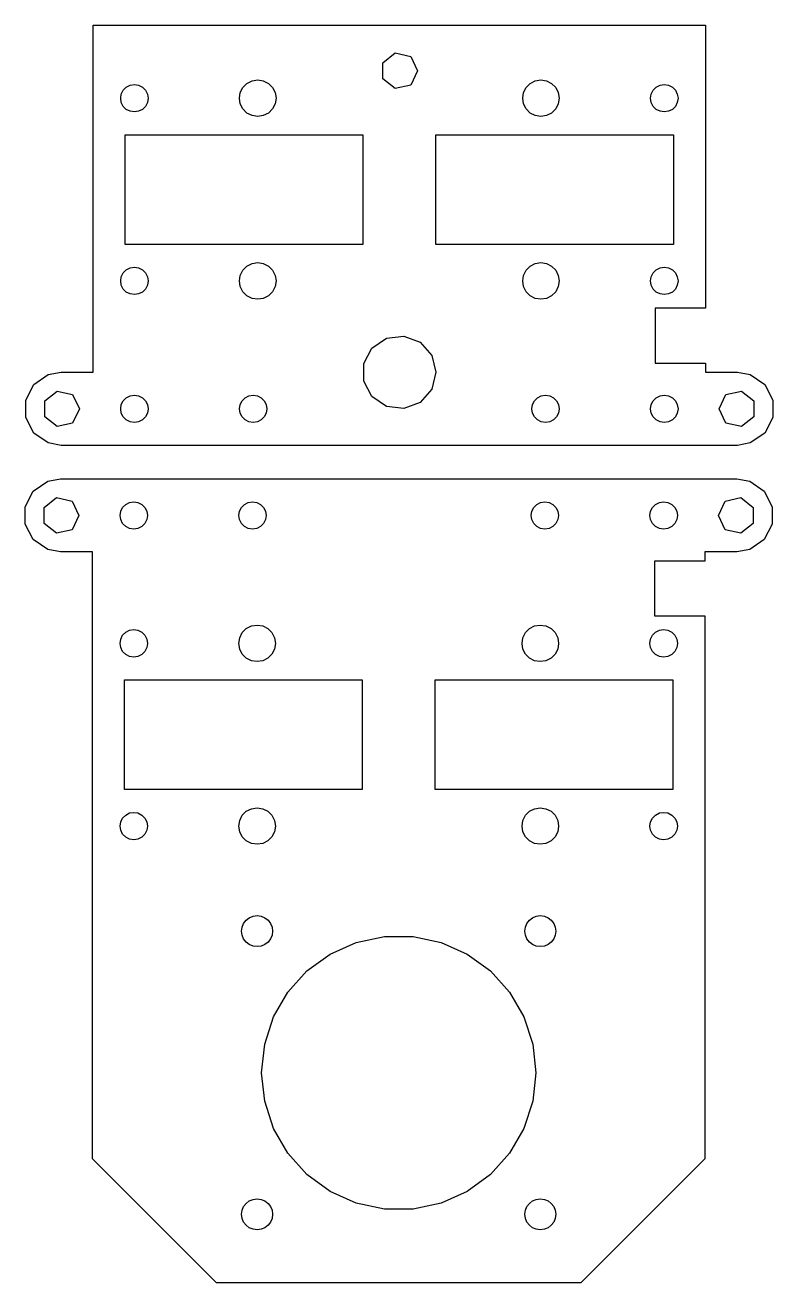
# Model space of a CAD drawing. Header units: inches. Extents: x -118 to 118, y -69 to 69.
# Drawn here: x -118 to -36.2, y -68.8 to 68.9 of the extents above; entities that cross this region are included whole.
import ezdxf

# ---------------------------------------------------------------- set-up
doc = ezdxf.new("R2010")
doc.units = ezdxf.units.IN
doc.header["$MEASUREMENT"] = 0

msp = doc.modelspace()

# ---------------------------------------------------------------- linework, layer by layer
for p, q in [((-110.57, 30.91), (-110.57, 68.91)), ((-110.57, 68.91), (-43.57, 68.91)), ((-43.57, 68.91), (-43.57, 37.91)), ((-78.88, 64.77), (-77.52, 65.86)), ((-78.88, 63.04), (-78.88, 64.77)), ((-77.52, 65.86), (-75.83, 65.47)), ((-75.83, 65.47), (-75.07, 63.91)), ((-75.07, 63.91), (-75.83, 62.34)), ((-107.29, 61.79), (-106.96, 62.12)), ((-106.96, 62.12), (-106.54, 62.33)), ((-106.54, 62.33), (-106.07, 62.41)), ((-106.07, 62.41), (-105.61, 62.33)), ((-105.61, 62.33), (-105.19, 62.12)), ((-105.19, 62.12), (-104.86, 61.79)), ((-94.48, 61.52), (-94.19, 62.08)), ((-94.19, 62.08), (-93.75, 62.52)), ((-93.75, 62.52), (-93.19, 62.81)), ((-93.19, 62.81), (-92.57, 62.91)), ((-92.57, 62.91), (-91.96, 62.81)), ((-91.96, 62.81), (-91.4, 62.52)), ((-91.4, 62.52), (-90.96, 62.08)), ((-90.96, 62.08), (-90.67, 61.52)), ((-77.52, 61.96), (-78.88, 63.04)), ((-75.83, 62.34), (-77.52, 61.96)), ((-63.48, 61.52), (-63.19, 62.08)), ((-63.19, 62.08), (-62.75, 62.52)), ((-62.75, 62.52), (-62.19, 62.81)), ((-62.19, 62.81), (-61.57, 62.91)), ((-61.57, 62.91), (-60.96, 62.81)), ((-60.96, 62.81), (-60.4, 62.52)), ((-60.4, 62.52), (-59.96, 62.08)), ((-59.96, 62.08), (-59.67, 61.52)), ((-49.29, 61.79), (-48.96, 62.12)), ((-48.96, 62.12), (-48.54, 62.33)), ((-48.54, 62.33), (-48.07, 62.41)), ((-48.07, 62.41), (-47.61, 62.33)), ((-47.61, 62.33), (-47.19, 62.12)), ((-47.19, 62.12), (-46.86, 61.79)), ((-107.57, 60.91), (-107.5, 61.37)), ((-107.5, 60.44), (-107.57, 60.91)), ((-107.5, 61.37), (-107.29, 61.79)), ((-104.86, 61.79), (-104.65, 61.37)), ((-104.65, 61.37), (-104.57, 60.91)), ((-104.57, 60.91), (-104.65, 60.44)), ((-94.57, 60.91), (-94.48, 61.52)), ((-94.48, 60.29), (-94.57, 60.91)), ((-90.67, 61.52), (-90.57, 60.91)), ((-90.57, 60.91), (-90.67, 60.29)), ((-63.57, 60.91), (-63.48, 61.52)), ((-63.48, 60.29), (-63.57, 60.91)), ((-59.67, 61.52), (-59.57, 60.91)), ((-59.57, 60.91), (-59.67, 60.29)), ((-49.57, 60.91), (-49.5, 61.37)), ((-49.5, 60.44), (-49.57, 60.91)), ((-49.5, 61.37), (-49.29, 61.79)), ((-46.86, 61.79), (-46.65, 61.37)), ((-46.65, 61.37), (-46.57, 60.91)), ((-46.57, 60.91), (-46.65, 60.44)), ((-107.29, 60.02), (-107.5, 60.44)), ((-106.96, 59.69), (-107.29, 60.02)), ((-106.54, 59.48), (-106.96, 59.69)), ((-106.07, 59.41), (-106.54, 59.48)), ((-105.61, 59.48), (-106.07, 59.41)), ((-105.19, 59.69), (-105.61, 59.48)), ((-104.86, 60.02), (-105.19, 59.69)), ((-104.65, 60.44), (-104.86, 60.02)), ((-94.19, 59.73), (-94.48, 60.29)), ((-93.75, 59.29), (-94.19, 59.73)), ((-93.19, 59), (-93.75, 59.29)), ((-91.4, 59.29), (-91.96, 59)), ((-90.96, 59.73), (-91.4, 59.29)), ((-90.67, 60.29), (-90.96, 59.73)), ((-63.19, 59.73), (-63.48, 60.29)), ((-62.75, 59.29), (-63.19, 59.73)), ((-62.19, 59), (-62.75, 59.29)), ((-60.4, 59.29), (-60.96, 59)), ((-59.96, 59.73), (-60.4, 59.29)), ((-59.67, 60.29), (-59.96, 59.73)), ((-49.29, 60.02), (-49.5, 60.44)), ((-48.96, 59.69), (-49.29, 60.02)), ((-48.54, 59.48), (-48.96, 59.69)), ((-48.07, 59.41), (-48.54, 59.48)), ((-47.61, 59.48), (-48.07, 59.41)), ((-47.19, 59.69), (-47.61, 59.48)), ((-46.86, 60.02), (-47.19, 59.69)), ((-46.65, 60.44), (-46.86, 60.02)), ((-92.57, 58.91), (-93.19, 59)), ((-91.96, 59), (-92.57, 58.91)), ((-61.57, 58.91), (-62.19, 59)), ((-60.96, 59), (-61.57, 58.91)), ((-107.07, 44.91), (-107.07, 56.91)), ((-107.07, 56.91), (-81.07, 56.91)), ((-81.07, 56.91), (-81.07, 44.91)), ((-73.07, 44.91), (-73.07, 56.91)), ((-73.07, 56.91), (-47.07, 56.91)), ((-47.07, 56.91), (-47.07, 44.91)), ((-81.07, 44.91), (-107.07, 44.91)), ((-47.07, 44.91), (-73.07, 44.91)), ((-93.75, 42.52), (-93.19, 42.81)), ((-93.19, 42.81), (-92.57, 42.91)), ((-92.57, 42.91), (-91.96, 42.81)), ((-91.96, 42.81), (-91.4, 42.52)), ((-62.75, 42.52), (-62.19, 42.81)), ((-62.19, 42.81), (-61.57, 42.91)), ((-61.57, 42.91), (-60.96, 42.81)), ((-60.96, 42.81), (-60.4, 42.52)), ((-107.57, 40.91), (-107.5, 41.37)), ((-107.5, 41.37), (-107.29, 41.79)), ((-107.29, 41.79), (-106.96, 42.12)), ((-106.96, 42.12), (-106.54, 42.33)), ((-106.54, 42.33), (-106.07, 42.41)), ((-106.07, 42.41), (-105.61, 42.33)), ((-105.61, 42.33), (-105.19, 42.12)), ((-105.19, 42.12), (-104.86, 41.79)), ((-104.86, 41.79), (-104.65, 41.37)), ((-104.65, 41.37), (-104.57, 40.91)), ((-94.57, 40.91), (-94.48, 41.52)), ((-94.48, 41.52), (-94.19, 42.08)), ((-94.19, 42.08), (-93.75, 42.52)), ((-91.4, 42.52), (-90.96, 42.08)), ((-90.96, 42.08), (-90.67, 41.52)), ((-90.67, 41.52), (-90.57, 40.91)), ((-63.57, 40.91), (-63.48, 41.52)), ((-63.48, 41.52), (-63.19, 42.08)), ((-63.19, 42.08), (-62.75, 42.52)), ((-60.4, 42.52), (-59.96, 42.08)), ((-59.96, 42.08), (-59.67, 41.52)), ((-59.67, 41.52), (-59.57, 40.91)), ((-49.57, 40.91), (-49.5, 41.37)), ((-49.5, 41.37), (-49.29, 41.79)), ((-49.29, 41.79), (-48.96, 42.12)), ((-48.96, 42.12), (-48.54, 42.33)), ((-48.54, 42.33), (-48.07, 42.41)), ((-48.07, 42.41), (-47.61, 42.33)), ((-47.61, 42.33), (-47.19, 42.12)), ((-47.19, 42.12), (-46.86, 41.79)), ((-46.86, 41.79), (-46.65, 41.37)), ((-46.65, 41.37), (-46.57, 40.91)), ((-107.5, 40.44), (-107.57, 40.91)), ((-107.29, 40.02), (-107.5, 40.44)), ((-106.96, 39.69), (-107.29, 40.02)), ((-104.86, 40.02), (-105.19, 39.69)), ((-104.65, 40.44), (-104.86, 40.02)), ((-104.57, 40.91), (-104.65, 40.44)), ((-94.48, 40.29), (-94.57, 40.91)), ((-94.19, 39.73), (-94.48, 40.29)), ((-90.67, 40.29), (-90.96, 39.73)), ((-90.57, 40.91), (-90.67, 40.29)), ((-63.48, 40.29), (-63.57, 40.91)), ((-63.19, 39.73), (-63.48, 40.29)), ((-59.67, 40.29), (-59.96, 39.73)), ((-59.57, 40.91), (-59.67, 40.29)), ((-49.5, 40.44), (-49.57, 40.91)), ((-49.29, 40.02), (-49.5, 40.44)), ((-48.96, 39.69), (-49.29, 40.02)), ((-46.86, 40.02), (-47.19, 39.69)), ((-46.65, 40.44), (-46.86, 40.02)), ((-46.57, 40.91), (-46.65, 40.44)), ((-106.54, 39.48), (-106.96, 39.69)), ((-106.07, 39.41), (-106.54, 39.48)), ((-105.61, 39.48), (-106.07, 39.41)), ((-105.19, 39.69), (-105.61, 39.48)), ((-93.75, 39.29), (-94.19, 39.73)), ((-93.19, 39), (-93.75, 39.29)), ((-92.57, 38.91), (-93.19, 39)), ((-91.96, 39), (-92.57, 38.91)), ((-91.4, 39.29), (-91.96, 39)), ((-90.96, 39.73), (-91.4, 39.29)), ((-62.75, 39.29), (-63.19, 39.73)), ((-62.19, 39), (-62.75, 39.29)), ((-61.57, 38.91), (-62.19, 39)), ((-60.96, 39), (-61.57, 38.91)), ((-60.4, 39.29), (-60.96, 39)), ((-59.96, 39.73), (-60.4, 39.29)), ((-48.54, 39.48), (-48.96, 39.69)), ((-48.07, 39.41), (-48.54, 39.48)), ((-47.61, 39.48), (-48.07, 39.41)), ((-47.19, 39.69), (-47.61, 39.48)), ((-43.57, 37.91), (-49.07, 37.91)), ((-49.07, 37.91), (-49.07, 31.91)), ((-80.07, 33.56), (-78.49, 34.65)), ((-78.49, 34.65), (-76.59, 34.88)), ((-76.59, 34.88), (-74.8, 34.2)), ((-80.96, 31.86), (-80.07, 33.56)), ((-74.8, 34.2), (-73.53, 32.76)), ((-80.96, 29.95), (-80.96, 31.86)), ((-73.53, 32.76), (-73.07, 30.91)), ((-49.07, 31.91), (-43.57, 31.91)), ((-43.57, 31.91), (-43.57, 30.91)), ((-117.07, 29.56), (-115.49, 30.65)), ((-115.49, 30.65), (-114.07, 30.91)), ((-114.07, 30.91), (-110.57, 30.91)), ((-73.07, 30.91), (-73.53, 29.05)), ((-43.57, 30.91), (-40.07, 30.91)), ((-40.07, 30.91), (-38.66, 30.65)), ((-38.66, 30.65), (-37.08, 29.56)), ((-117.96, 27.86), (-117.07, 29.56)), ((-80.07, 28.25), (-80.96, 29.95)), ((-73.53, 29.05), (-74.8, 27.61)), ((-37.08, 29.56), (-36.19, 27.86)), ((-117.96, 25.95), (-117.96, 27.86)), ((-115.88, 27.77), (-114.52, 28.86)), ((-115.88, 26.04), (-115.88, 27.77)), ((-114.52, 28.86), (-112.83, 28.47)), ((-112.83, 28.47), (-112.07, 26.91)), ((-107.5, 27.37), (-107.29, 27.79)), ((-107.29, 27.79), (-106.96, 28.12)), ((-106.96, 28.12), (-106.54, 28.33)), ((-106.54, 28.33), (-106.07, 28.41)), ((-106.07, 28.41), (-105.61, 28.33)), ((-105.61, 28.33), (-105.19, 28.12)), ((-105.19, 28.12), (-104.86, 27.79)), ((-104.86, 27.79), (-104.65, 27.37)), ((-94.5, 27.37), (-94.29, 27.79)), ((-94.29, 27.79), (-93.96, 28.12)), ((-93.96, 28.12), (-93.54, 28.33)), ((-93.54, 28.33), (-93.07, 28.41)), ((-93.07, 28.41), (-92.61, 28.33)), ((-92.61, 28.33), (-92.19, 28.12)), ((-92.19, 28.12), (-91.86, 27.79)), ((-91.86, 27.79), (-91.65, 27.37)), ((-78.49, 27.17), (-80.07, 28.25)), ((-74.8, 27.61), (-76.59, 26.93)), ((-62.5, 27.37), (-62.29, 27.79)), ((-62.29, 27.79), (-61.96, 28.12)), ((-61.96, 28.12), (-61.54, 28.33)), ((-61.54, 28.33), (-61.07, 28.41)), ((-61.07, 28.41), (-60.61, 28.33)), ((-60.61, 28.33), (-60.19, 28.12)), ((-60.19, 28.12), (-59.86, 27.79)), ((-59.86, 27.79), (-59.65, 27.37)), ((-49.5, 27.37), (-49.29, 27.79)), ((-49.29, 27.79), (-48.96, 28.12)), ((-48.96, 28.12), (-48.54, 28.33)), ((-48.54, 28.33), (-48.07, 28.41)), ((-48.07, 28.41), (-47.61, 28.33)), ((-47.61, 28.33), (-47.19, 28.12)), ((-47.19, 28.12), (-46.86, 27.79)), ((-46.86, 27.79), (-46.65, 27.37)), ((-42.07, 26.91), (-41.32, 28.47)), ((-41.32, 28.47), (-39.63, 28.86)), ((-39.63, 28.86), (-38.27, 27.77)), ((-38.27, 27.77), (-38.27, 26.04)), ((-36.19, 27.86), (-36.19, 25.95)), ((-112.07, 26.91), (-112.83, 25.34)), ((-107.57, 26.91), (-107.5, 27.37)), ((-107.5, 26.44), (-107.57, 26.91)), ((-107.29, 26.02), (-107.5, 26.44)), ((-104.65, 26.44), (-104.86, 26.02)), ((-104.65, 27.37), (-104.57, 26.91)), ((-104.57, 26.91), (-104.65, 26.44)), ((-94.57, 26.91), (-94.5, 27.37)), ((-94.5, 26.44), (-94.57, 26.91)), ((-94.29, 26.02), (-94.5, 26.44)), ((-91.65, 26.44), (-91.86, 26.02)), ((-91.65, 27.37), (-91.57, 26.91)), ((-91.57, 26.91), (-91.65, 26.44)), ((-76.59, 26.93), (-78.49, 27.17)), ((-62.57, 26.91), (-62.5, 27.37)), ((-62.5, 26.44), (-62.57, 26.91)), ((-62.29, 26.02), (-62.5, 26.44)), ((-59.65, 26.44), (-59.86, 26.02)), ((-59.65, 27.37), (-59.57, 26.91)), ((-59.57, 26.91), (-59.65, 26.44)), ((-49.57, 26.91), (-49.5, 27.37)), ((-49.5, 26.44), (-49.57, 26.91)), ((-49.29, 26.02), (-49.5, 26.44)), ((-46.65, 26.44), (-46.86, 26.02)), ((-46.65, 27.37), (-46.57, 26.91)), ((-46.57, 26.91), (-46.65, 26.44)), ((-41.32, 25.34), (-42.07, 26.91)), ((-117.07, 24.25), (-117.96, 25.95)), ((-114.52, 24.96), (-115.88, 26.04)), ((-112.83, 25.34), (-114.52, 24.96)), ((-106.96, 25.69), (-107.29, 26.02)), ((-106.54, 25.48), (-106.96, 25.69)), ((-106.07, 25.41), (-106.54, 25.48)), ((-105.61, 25.48), (-106.07, 25.41)), ((-105.19, 25.69), (-105.61, 25.48)), ((-104.86, 26.02), (-105.19, 25.69)), ((-93.96, 25.69), (-94.29, 26.02)), ((-93.54, 25.48), (-93.96, 25.69)), ((-93.07, 25.41), (-93.54, 25.48)), ((-92.61, 25.48), (-93.07, 25.41)), ((-92.19, 25.69), (-92.61, 25.48)), ((-91.86, 26.02), (-92.19, 25.69)), ((-61.96, 25.69), (-62.29, 26.02)), ((-61.54, 25.48), (-61.96, 25.69)), ((-61.07, 25.41), (-61.54, 25.48)), ((-60.61, 25.48), (-61.07, 25.41)), ((-60.19, 25.69), (-60.61, 25.48)), ((-59.86, 26.02), (-60.19, 25.69)), ((-48.96, 25.69), (-49.29, 26.02)), ((-48.54, 25.48), (-48.96, 25.69)), ((-48.07, 25.41), (-48.54, 25.48)), ((-47.61, 25.48), (-48.07, 25.41)), ((-47.19, 25.69), (-47.61, 25.48)), ((-46.86, 26.02), (-47.19, 25.69)), ((-39.63, 24.96), (-41.32, 25.34)), ((-38.27, 26.04), (-39.63, 24.96)), ((-36.19, 25.95), (-37.08, 24.25)), ((-115.49, 23.17), (-117.07, 24.25)), ((-37.08, 24.25), (-38.66, 23.17)), ((-114.07, 22.91), (-115.49, 23.17)), ((-40.07, 22.91), (-114.07, 22.91)), ((-38.66, 23.17), (-40.07, 22.91)), ((-117.14, 17.89), (-115.56, 18.98)), ((-115.56, 18.98), (-114.14, 19.24)), ((-114.14, 19.24), (-40.14, 19.24)), ((-40.14, 19.24), (-38.72, 18.98)), ((-38.72, 18.98), (-37.15, 17.89)), ((-118.03, 16.2), (-117.14, 17.89)), ((-115.94, 16.11), (-114.59, 17.19)), ((-114.59, 17.19), (-112.89, 16.8)), ((-112.89, 16.8), (-112.14, 15.24)), ((-107.02, 16.45), (-106.61, 16.67)), ((-106.61, 16.67), (-106.14, 16.74)), ((-106.14, 16.74), (-105.68, 16.67)), ((-105.68, 16.67), (-105.26, 16.45)), ((-94.02, 16.45), (-93.61, 16.67)), ((-93.61, 16.67), (-93.14, 16.74)), ((-93.14, 16.74), (-92.68, 16.67)), ((-92.68, 16.67), (-92.26, 16.45)), ((-62.02, 16.45), (-61.61, 16.67)), ((-61.61, 16.67), (-61.14, 16.74)), ((-61.14, 16.74), (-60.68, 16.67)), ((-60.68, 16.67), (-60.26, 16.45)), ((-49.02, 16.45), (-48.61, 16.67)), ((-48.61, 16.67), (-48.14, 16.74)), ((-48.14, 16.74), (-47.68, 16.67)), ((-47.68, 16.67), (-47.26, 16.45)), ((-42.14, 15.24), (-41.39, 16.8)), ((-41.39, 16.8), (-39.7, 17.19)), ((-39.7, 17.19), (-38.34, 16.11)), ((-37.15, 17.89), (-36.26, 16.2)), ((-118.03, 14.28), (-118.03, 16.2)), ((-115.94, 14.37), (-115.94, 16.11)), ((-112.14, 15.24), (-112.89, 13.68)), ((-107.64, 15.24), (-107.57, 15.7)), ((-107.57, 14.78), (-107.64, 15.24)), ((-107.57, 15.7), (-107.36, 16.12)), ((-107.36, 16.12), (-107.02, 16.45)), ((-105.26, 16.45), (-104.93, 16.12)), ((-104.93, 16.12), (-104.71, 15.7)), ((-104.71, 15.7), (-104.64, 15.24)), ((-104.64, 15.24), (-104.71, 14.78)), ((-94.64, 15.24), (-94.57, 15.7)), ((-94.57, 14.78), (-94.64, 15.24)), ((-94.57, 15.7), (-94.36, 16.12)), ((-94.36, 16.12), (-94.02, 16.45)), ((-92.26, 16.45), (-91.93, 16.12)), ((-91.93, 16.12), (-91.71, 15.7)), ((-91.71, 15.7), (-91.64, 15.24)), ((-91.64, 15.24), (-91.71, 14.78)), ((-62.64, 15.24), (-62.57, 15.7)), ((-62.57, 14.78), (-62.64, 15.24)), ((-62.57, 15.7), (-62.36, 16.12)), ((-62.36, 16.12), (-62.02, 16.45)), ((-60.26, 16.45), (-59.93, 16.12)), ((-59.93, 16.12), (-59.71, 15.7)), ((-59.71, 15.7), (-59.64, 15.24)), ((-59.64, 15.24), (-59.71, 14.78)), ((-49.64, 15.24), (-49.57, 15.7)), ((-49.57, 14.78), (-49.64, 15.24)), ((-49.57, 15.7), (-49.36, 16.12)), ((-49.36, 16.12), (-49.02, 16.45)), ((-47.26, 16.45), (-46.93, 16.12)), ((-46.93, 16.12), (-46.71, 15.7)), ((-46.71, 15.7), (-46.64, 15.24)), ((-46.64, 15.24), (-46.71, 14.78)), ((-41.39, 13.68), (-42.14, 15.24)), ((-38.34, 16.11), (-38.34, 14.37)), ((-36.26, 16.2), (-36.26, 14.28)), ((-117.14, 12.59), (-118.03, 14.28)), ((-114.59, 13.29), (-115.94, 14.37)), ((-107.36, 14.36), (-107.57, 14.78)), ((-107.02, 14.03), (-107.36, 14.36)), ((-106.61, 13.81), (-107.02, 14.03)), ((-106.14, 13.74), (-106.61, 13.81)), ((-105.68, 13.81), (-106.14, 13.74)), ((-105.26, 14.03), (-105.68, 13.81)), ((-104.93, 14.36), (-105.26, 14.03)), ((-104.71, 14.78), (-104.93, 14.36)), ((-94.36, 14.36), (-94.57, 14.78)), ((-94.02, 14.03), (-94.36, 14.36)), ((-93.61, 13.81), (-94.02, 14.03)), ((-93.14, 13.74), (-93.61, 13.81)), ((-92.68, 13.81), (-93.14, 13.74)), ((-92.26, 14.03), (-92.68, 13.81)), ((-91.93, 14.36), (-92.26, 14.03)), ((-91.71, 14.78), (-91.93, 14.36)), ((-62.36, 14.36), (-62.57, 14.78)), ((-62.02, 14.03), (-62.36, 14.36)), ((-61.61, 13.81), (-62.02, 14.03)), ((-61.14, 13.74), (-61.61, 13.81)), ((-60.68, 13.81), (-61.14, 13.74)), ((-60.26, 14.03), (-60.68, 13.81)), ((-59.93, 14.36), (-60.26, 14.03)), ((-59.71, 14.78), (-59.93, 14.36)), ((-49.36, 14.36), (-49.57, 14.78)), ((-49.02, 14.03), (-49.36, 14.36)), ((-48.61, 13.81), (-49.02, 14.03)), ((-48.14, 13.74), (-48.61, 13.81)), ((-47.68, 13.81), (-48.14, 13.74)), ((-47.26, 14.03), (-47.68, 13.81)), ((-46.93, 14.36), (-47.26, 14.03)), ((-46.71, 14.78), (-46.93, 14.36)), ((-38.34, 14.37), (-39.7, 13.29)), ((-36.26, 14.28), (-37.15, 12.59)), ((-115.56, 11.5), (-117.14, 12.59)), ((-112.89, 13.68), (-114.59, 13.29)), ((-39.7, 13.29), (-41.39, 13.68)), ((-37.15, 12.59), (-38.72, 11.5)), ((-114.14, 11.24), (-115.56, 11.5)), ((-110.64, 11.24), (-114.14, 11.24)), ((-110.64, -55.19), (-110.64, 11.24)), ((-40.14, 11.24), (-43.64, 11.24)), ((-43.64, 11.24), (-43.64, 10.24)), ((-38.72, 11.5), (-40.14, 11.24)), ((-43.64, 10.24), (-49.14, 10.24)), ((-49.14, 10.24), (-49.14, 4.24)), ((-49.14, 4.24), (-43.64, 4.24)), ((-43.64, 4.24), (-43.64, -55.19)), ((-94.26, 2.42), (-93.82, 2.86)), ((-93.82, 2.86), (-93.26, 3.14)), ((-93.26, 3.14), (-92.64, 3.24)), ((-92.64, 3.24), (-92.02, 3.14)), ((-92.02, 3.14), (-91.47, 2.86)), ((-91.47, 2.86), (-91.02, 2.42)), ((-63.26, 2.42), (-62.82, 2.86)), ((-62.82, 2.86), (-62.26, 3.14)), ((-62.26, 3.14), (-61.64, 3.24)), ((-61.64, 3.24), (-61.02, 3.14)), ((-61.02, 3.14), (-60.47, 2.86)), ((-60.47, 2.86), (-60.02, 2.42)), ((-107.64, 1.24), (-107.57, 1.7)), ((-107.57, 1.7), (-107.36, 2.12)), ((-107.36, 2.12), (-107.02, 2.45)), ((-107.02, 2.45), (-106.61, 2.67)), ((-106.61, 2.67), (-106.14, 2.74)), ((-106.14, 2.74), (-105.68, 2.67)), ((-105.68, 2.67), (-105.26, 2.45)), ((-105.26, 2.45), (-104.93, 2.12)), ((-104.93, 2.12), (-104.71, 1.7)), ((-104.71, 1.7), (-104.64, 1.24)), ((-94.64, 1.24), (-94.54, 1.86)), ((-94.54, 1.86), (-94.26, 2.42)), ((-91.02, 2.42), (-90.74, 1.86)), ((-90.74, 1.86), (-90.64, 1.24)), ((-63.64, 1.24), (-63.54, 1.86)), ((-63.54, 1.86), (-63.26, 2.42)), ((-60.02, 2.42), (-59.74, 1.86)), ((-59.74, 1.86), (-59.64, 1.24)), ((-49.64, 1.24), (-49.57, 1.7)), ((-49.57, 1.7), (-49.36, 2.12)), ((-49.36, 2.12), (-49.02, 2.45)), ((-49.02, 2.45), (-48.61, 2.67)), ((-48.61, 2.67), (-48.14, 2.74)), ((-48.14, 2.74), (-47.68, 2.67)), ((-47.68, 2.67), (-47.26, 2.45)), ((-47.26, 2.45), (-46.93, 2.12)), ((-46.93, 2.12), (-46.71, 1.7)), ((-46.71, 1.7), (-46.64, 1.24)), ((-107.57, 0.78), (-107.64, 1.24)), ((-107.36, 0.36), (-107.57, 0.78)), ((-107.02, 0.03), (-107.36, 0.36)), ((-106.61, -0.19), (-107.02, 0.03)), ((-105.26, 0.03), (-105.68, -0.19)), ((-104.93, 0.36), (-105.26, 0.03)), ((-104.71, 0.78), (-104.93, 0.36)), ((-104.64, 1.24), (-104.71, 0.78)), ((-94.54, 0.62), (-94.64, 1.24)), ((-94.26, 0.06), (-94.54, 0.62)), ((-93.82, -0.38), (-94.26, 0.06)), ((-91.02, 0.06), (-91.47, -0.38)), ((-90.74, 0.62), (-91.02, 0.06)), ((-90.64, 1.24), (-90.74, 0.62)), ((-63.54, 0.62), (-63.64, 1.24)), ((-63.26, 0.06), (-63.54, 0.62)), ((-62.82, -0.38), (-63.26, 0.06)), ((-60.02, 0.06), (-60.47, -0.38)), ((-59.74, 0.62), (-60.02, 0.06)), ((-59.64, 1.24), (-59.74, 0.62)), ((-49.57, 0.78), (-49.64, 1.24)), ((-49.36, 0.36), (-49.57, 0.78)), ((-49.02, 0.03), (-49.36, 0.36)), ((-48.61, -0.19), (-49.02, 0.03)), ((-47.26, 0.03), (-47.68, -0.19)), ((-46.93, 0.36), (-47.26, 0.03)), ((-46.71, 0.78), (-46.93, 0.36)), ((-46.64, 1.24), (-46.71, 0.78)), ((-106.14, -0.26), (-106.61, -0.19)), ((-105.68, -0.19), (-106.14, -0.26)), ((-93.26, -0.66), (-93.82, -0.38)), ((-92.64, -0.76), (-93.26, -0.66)), ((-92.02, -0.66), (-92.64, -0.76)), ((-91.47, -0.38), (-92.02, -0.66)), ((-62.26, -0.66), (-62.82, -0.38)), ((-61.64, -0.76), (-62.26, -0.66)), ((-61.02, -0.66), (-61.64, -0.76)), ((-60.47, -0.38), (-61.02, -0.66)), ((-48.14, -0.26), (-48.61, -0.19)), ((-47.68, -0.19), (-48.14, -0.26)), ((-107.14, -14.76), (-107.14, -2.76)), ((-107.14, -2.76), (-81.14, -2.76)), ((-81.14, -2.76), (-81.14, -14.76)), ((-73.14, -14.76), (-73.14, -2.76)), ((-73.14, -2.76), (-47.14, -2.76)), ((-47.14, -2.76), (-47.14, -14.76)), ((-81.14, -14.76), (-107.14, -14.76)), ((-47.14, -14.76), (-73.14, -14.76)), ((-107.57, -18.3), (-107.36, -17.88)), ((-107.36, -17.88), (-107.02, -17.55)), ((-107.02, -17.55), (-106.61, -17.33)), ((-106.61, -17.33), (-106.14, -17.26)), ((-106.14, -17.26), (-105.68, -17.33)), ((-105.68, -17.33), (-105.26, -17.55)), ((-105.26, -17.55), (-104.93, -17.88)), ((-104.93, -17.88), (-104.71, -18.3)), ((-94.54, -18.14), (-94.26, -17.58)), ((-94.26, -17.58), (-93.82, -17.14)), ((-93.82, -17.14), (-93.26, -16.86)), ((-93.26, -16.86), (-92.64, -16.76)), ((-92.64, -16.76), (-92.02, -16.86)), ((-92.02, -16.86), (-91.47, -17.14)), ((-91.47, -17.14), (-91.02, -17.58)), ((-91.02, -17.58), (-90.74, -18.14)), ((-63.54, -18.14), (-63.26, -17.58)), ((-63.26, -17.58), (-62.82, -17.14)), ((-62.82, -17.14), (-62.26, -16.86)), ((-62.26, -16.86), (-61.64, -16.76)), ((-61.64, -16.76), (-61.02, -16.86)), ((-61.02, -16.86), (-60.47, -17.14)), ((-60.47, -17.14), (-60.02, -17.58)), ((-60.02, -17.58), (-59.74, -18.14)), ((-49.57, -18.3), (-49.36, -17.88)), ((-49.36, -17.88), (-49.02, -17.55)), ((-49.02, -17.55), (-48.61, -17.33)), ((-48.61, -17.33), (-48.14, -17.26)), ((-48.14, -17.26), (-47.68, -17.33)), ((-47.68, -17.33), (-47.26, -17.55)), ((-47.26, -17.55), (-46.93, -17.88)), ((-46.93, -17.88), (-46.71, -18.3)), ((-107.64, -18.76), (-107.57, -18.3)), ((-107.57, -19.22), (-107.64, -18.76)), ((-107.36, -19.64), (-107.57, -19.22)), ((-104.71, -19.22), (-104.93, -19.64)), ((-104.71, -18.3), (-104.64, -18.76)), ((-104.64, -18.76), (-104.71, -19.22)), ((-94.64, -18.76), (-94.54, -18.14)), ((-94.54, -19.38), (-94.64, -18.76)), ((-90.74, -18.14), (-90.64, -18.76)), ((-90.64, -18.76), (-90.74, -19.38)), ((-63.64, -18.76), (-63.54, -18.14)), ((-63.54, -19.38), (-63.64, -18.76)), ((-59.74, -18.14), (-59.64, -18.76)), ((-59.64, -18.76), (-59.74, -19.38)), ((-49.64, -18.76), (-49.57, -18.3)), ((-49.57, -19.22), (-49.64, -18.76)), ((-49.36, -19.64), (-49.57, -19.22)), ((-46.71, -19.22), (-46.93, -19.64)), ((-46.71, -18.3), (-46.64, -18.76)), ((-46.64, -18.76), (-46.71, -19.22)), ((-107.02, -19.97), (-107.36, -19.64)), ((-106.61, -20.19), (-107.02, -19.97)), ((-106.14, -20.26), (-106.61, -20.19)), ((-105.68, -20.19), (-106.14, -20.26)), ((-105.26, -19.97), (-105.68, -20.19)), ((-104.93, -19.64), (-105.26, -19.97)), ((-94.26, -19.94), (-94.54, -19.38)), ((-93.82, -20.38), (-94.26, -19.94)), ((-93.26, -20.66), (-93.82, -20.38)), ((-91.47, -20.38), (-92.02, -20.66)), ((-91.02, -19.94), (-91.47, -20.38)), ((-90.74, -19.38), (-91.02, -19.94)), ((-63.26, -19.94), (-63.54, -19.38)), ((-62.82, -20.38), (-63.26, -19.94)), ((-62.26, -20.66), (-62.82, -20.38)), ((-60.47, -20.38), (-61.02, -20.66)), ((-60.02, -19.94), (-60.47, -20.38)), ((-59.74, -19.38), (-60.02, -19.94)), ((-49.02, -19.97), (-49.36, -19.64)), ((-48.61, -20.19), (-49.02, -19.97)), ((-48.14, -20.26), (-48.61, -20.19)), ((-47.68, -20.19), (-48.14, -20.26)), ((-47.26, -19.97), (-47.68, -20.19)), ((-46.93, -19.64), (-47.26, -19.97)), ((-92.64, -20.76), (-93.26, -20.66)), ((-92.02, -20.66), (-92.64, -20.76)), ((-61.64, -20.76), (-62.26, -20.66)), ((-61.02, -20.66), (-61.64, -20.76)), ((-93.84, -29.06), (-93.49, -28.79)), ((-93.49, -28.79), (-93.08, -28.62)), ((-93.08, -28.62), (-92.64, -28.56)), ((-92.64, -28.56), (-92.2, -28.62)), ((-92.2, -28.62), (-91.79, -28.79)), ((-91.79, -28.79), (-91.44, -29.06)), ((-62.84, -29.06), (-62.49, -28.79)), ((-62.49, -28.79), (-62.08, -28.62)), ((-62.08, -28.62), (-61.64, -28.56)), ((-61.64, -28.56), (-61.2, -28.62)), ((-61.2, -28.62), (-60.79, -28.79)), ((-60.79, -28.79), (-60.44, -29.06)), ((-94.34, -30.26), (-94.28, -29.82)), ((-94.28, -30.7), (-94.34, -30.26)), ((-94.28, -29.82), (-94.11, -29.41)), ((-94.11, -29.41), (-93.84, -29.06)), ((-91.44, -29.06), (-91.17, -29.41)), ((-91.17, -29.41), (-91, -29.82)), ((-91, -29.82), (-90.94, -30.26)), ((-90.94, -30.26), (-91, -30.7)), ((-63.34, -30.26), (-63.28, -29.82)), ((-63.28, -30.7), (-63.34, -30.26)), ((-63.28, -29.82), (-63.11, -29.41)), ((-63.11, -29.41), (-62.84, -29.06)), ((-60.44, -29.06), (-60.17, -29.41)), ((-60.17, -29.41), (-60, -29.82)), ((-60, -29.82), (-59.94, -30.26)), ((-59.94, -30.26), (-60, -30.7)), ((-94.11, -31.11), (-94.28, -30.7)), ((-93.84, -31.46), (-94.11, -31.11)), ((-93.49, -31.73), (-93.84, -31.46)), ((-91.44, -31.46), (-91.79, -31.73)), ((-91.17, -31.11), (-91.44, -31.46)), ((-91, -30.7), (-91.17, -31.11)), ((-84.64, -32.77), (-81.78, -31.49)), ((-81.78, -31.49), (-78.71, -30.84)), ((-78.71, -30.84), (-75.57, -30.84)), ((-75.57, -30.84), (-72.51, -31.49)), ((-72.51, -31.49), (-69.64, -32.77)), ((-63.11, -31.11), (-63.28, -30.7)), ((-62.84, -31.46), (-63.11, -31.11)), ((-62.49, -31.73), (-62.84, -31.46)), ((-60.44, -31.46), (-60.79, -31.73)), ((-60.17, -31.11), (-60.44, -31.46)), ((-60, -30.7), (-60.17, -31.11)), ((-93.08, -31.9), (-93.49, -31.73)), ((-92.64, -31.96), (-93.08, -31.9)), ((-92.2, -31.9), (-92.64, -31.96)), ((-91.79, -31.73), (-92.2, -31.9)), ((-87.18, -34.61), (-84.64, -32.77)), ((-69.64, -32.77), (-67.1, -34.61)), ((-62.08, -31.9), (-62.49, -31.73)), ((-61.64, -31.96), (-62.08, -31.9)), ((-61.2, -31.9), (-61.64, -31.96)), ((-60.79, -31.73), (-61.2, -31.9)), ((-89.28, -36.94), (-87.18, -34.61)), ((-67.1, -34.61), (-65.01, -36.94)), ((-90.84, -39.66), (-89.28, -36.94)), ((-65.01, -36.94), (-63.44, -39.66)), ((-91.81, -42.64), (-90.84, -39.66)), ((-63.44, -39.66), (-62.47, -42.64)), ((-92.14, -45.76), (-91.81, -42.64)), ((-62.47, -42.64), (-62.14, -45.76)), ((-91.81, -48.88), (-92.14, -45.76)), ((-62.14, -45.76), (-62.47, -48.88)), ((-90.84, -51.86), (-91.81, -48.88)), ((-62.47, -48.88), (-63.44, -51.86)), ((-89.28, -54.58), (-90.84, -51.86)), ((-63.44, -51.86), (-65.01, -54.58)), ((-87.18, -56.91), (-89.28, -54.58)), ((-65.01, -54.58), (-67.1, -56.91)), ((-97.07, -68.76), (-110.64, -55.19)), ((-43.64, -55.19), (-57.21, -68.76)), ((-84.64, -58.75), (-87.18, -56.91)), ((-67.1, -56.91), (-69.64, -58.75)), ((-81.78, -60.03), (-84.64, -58.75)), ((-69.64, -58.75), (-72.51, -60.03)), ((-94.28, -60.82), (-94.11, -60.41)), ((-94.11, -60.41), (-93.84, -60.06)), ((-93.84, -60.06), (-93.49, -59.79)), ((-93.49, -59.79), (-93.08, -59.62)), ((-93.08, -59.62), (-92.64, -59.56)), ((-92.64, -59.56), (-92.2, -59.62)), ((-92.2, -59.62), (-91.79, -59.79)), ((-91.79, -59.79), (-91.44, -60.06)), ((-91.44, -60.06), (-91.17, -60.41)), ((-91.17, -60.41), (-91, -60.82)), ((-78.71, -60.68), (-81.78, -60.03)), ((-72.51, -60.03), (-75.57, -60.68)), ((-63.28, -60.82), (-63.11, -60.41)), ((-63.11, -60.41), (-62.84, -60.06)), ((-62.84, -60.06), (-62.49, -59.79)), ((-62.49, -59.79), (-62.08, -59.62)), ((-62.08, -59.62), (-61.64, -59.56)), ((-61.64, -59.56), (-61.2, -59.62)), ((-61.2, -59.62), (-60.79, -59.79)), ((-60.79, -59.79), (-60.44, -60.06)), ((-60.44, -60.06), (-60.17, -60.41)), ((-60.17, -60.41), (-60, -60.82)), ((-94.34, -61.26), (-94.28, -60.82)), ((-94.28, -61.7), (-94.34, -61.26)), ((-94.11, -62.11), (-94.28, -61.7)), ((-91, -61.7), (-91.17, -62.11)), ((-91, -60.82), (-90.94, -61.26)), ((-90.94, -61.26), (-91, -61.7)), ((-75.57, -60.68), (-78.71, -60.68)), ((-63.34, -61.26), (-63.28, -60.82)), ((-63.28, -61.7), (-63.34, -61.26)), ((-63.11, -62.11), (-63.28, -61.7)), ((-60, -61.7), (-60.17, -62.11)), ((-60, -60.82), (-59.94, -61.26)), ((-59.94, -61.26), (-60, -61.7)), ((-93.84, -62.46), (-94.11, -62.11)), ((-93.49, -62.73), (-93.84, -62.46)), ((-93.08, -62.9), (-93.49, -62.73)), ((-92.64, -62.96), (-93.08, -62.9)), ((-92.2, -62.9), (-92.64, -62.96)), ((-91.79, -62.73), (-92.2, -62.9)), ((-91.44, -62.46), (-91.79, -62.73)), ((-91.17, -62.11), (-91.44, -62.46)), ((-62.84, -62.46), (-63.11, -62.11)), ((-62.49, -62.73), (-62.84, -62.46)), ((-62.08, -62.9), (-62.49, -62.73)), ((-61.64, -62.96), (-62.08, -62.9)), ((-61.2, -62.9), (-61.64, -62.96)), ((-60.79, -62.73), (-61.2, -62.9)), ((-60.44, -62.46), (-60.79, -62.73)), ((-60.17, -62.11), (-60.44, -62.46)), ((-57.21, -68.76), (-97.07, -68.76))]:
    msp.add_line(p, q)

doc.saveas('drawing.dxf')
